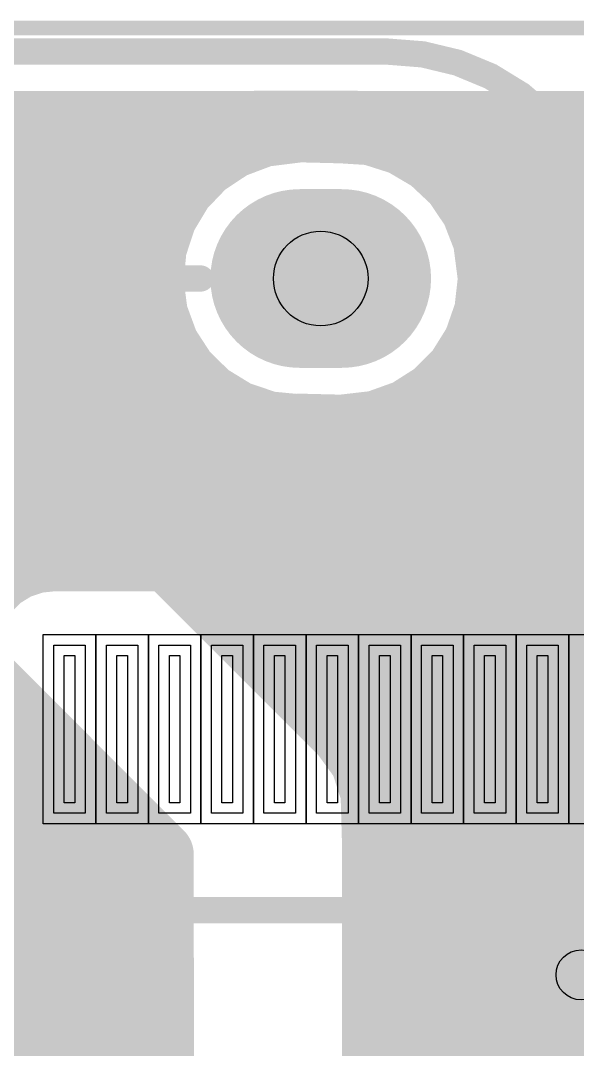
# Model space of a CAD drawing. Extents: x -121 to 151, y -197 to 34.
# Drawn here: x 15.67 to 20.96, y 16.28 to 26.07 of the extents above; entities that cross this region are included whole.
import ezdxf

# ---------------------------------------------------------------- set-up
doc = ezdxf.new("R2010")
doc.units = 0
for name, color, linetype in [('Board_Outline', 13, 'CONTINUOUS'), ('Bottom', 6, 'CONTINUOUS'), ('Bottom_Mask', 10, 'CONTINUOUS'), ('Bottom_Paste', 9, 'CONTINUOUS'), ('Bottom_Silk', 11, 'CONTINUOUS'), ('Drill_Bottom', 8, 'CONTINUOUS'), ('Drill_Top', 7, 'CONTINUOUS'), ('Top', 5, 'CONTINUOUS'), ('Top_Mask', 3, 'CONTINUOUS'), ('Top_Paste', 4, 'CONTINUOUS'), ('Top_Silk', 2, 'CONTINUOUS')]:
    doc.layers.add(name, color=color, linetype=linetype)

msp = doc.modelspace()

# ---------------------------------------------------------------- linework, layer by layer
at = {"layer": 'Board_Outline', "linetype": 'CONTINUOUS', "const_width": 0.14}
msp.add_lwpolyline([(34, 0), (2, 0), (1.4823, 0.0681), (0.9999, 0.2678), (0.5857, 0.5856), (0.2678, 0.9999), (0.0681, 1.4823), (0, 2), (0, 24), (0.0681, 24.5177), (0.2678, 25.0001), (0.5857, 25.4143), (0.9999, 25.7322), (1.4823, 25.9319), (2, 26), (34, 26)], dxfattribs=at)
at = {"layer": 'Bottom', "linetype": 'CONTINUOUS', "const_width": 0.635}
for points in [[(33.384, 25.0822), (13.9582, 25.0825)], [(17.9704, 24.9948), (18.322, 25.0389)], [(18.322, 25.0389), (18.722, 25.029)], [(17.674, 24.8828), (17.9704, 24.9948)], [(18.722, 25.029), (18.9999, 25.0115)], [(18.9999, 25.0115), (19.3019, 24.9154)], [(17.4098, 24.708), (17.674, 24.8828)], [(19.3019, 24.9154), (19.575, 24.7549)], [(19.575, 24.7549), (19.8059, 24.5379)], [(17.1907, 24.4791), (17.4098, 24.708)], [(15.1147, 24.4508), (17.111, 24.4508)], [(17.0278, 24.2073), (17.1907, 24.4791)], [(19.8059, 24.5379), (19.983, 24.2752)], [(19.9367, 24.4508), (32.8471, 24.4508)], [(19.983, 24.2752), (20.0976, 23.9798)], [(16.929, 23.9063), (17.0278, 24.2073)], [(20.0976, 23.9798), (20.1449, 23.616)], [(16.8993, 23.5908), (16.929, 23.9063)], [(15.3628, 23.8192), (16.853, 23.8192)], [(20.1947, 23.8192), (32.8372, 23.8192)], [(16.9402, 23.2766), (16.8993, 23.5908)], [(20.1449, 23.616), (20.1096, 23.3011)], [(17.0495, 22.9793), (16.9402, 23.2766)], [(20.1096, 23.3011), (20.0055, 23.0019)], [(15.3131, 23.1875), (16.9026, 23.1875)], [(20.1451, 23.1875), (22.0719, 23.1875)], [(20.0055, 23.0019), (19.8378, 22.7331)], [(17.222, 22.7135), (17.0495, 22.9793)], [(17.449, 22.4924), (17.222, 22.7135)], [(19.8378, 22.7331), (19.6148, 22.508)], [(15.2635, 22.5558), (17.3094, 22.5558)], [(15.3481, 22.5201), (15.6377, 22.3712)], [(17.7192, 22.3271), (17.449, 22.4924)], [(19.6148, 22.508), (19.3475, 22.3379)], [(19.7383, 22.5558), (21.8933, 22.5558)], [(15.6377, 22.3712), (15.9835, 22.0448)], [(18.0194, 22.2256), (17.7192, 22.3271)], [(19.3475, 22.3379), (19.0491, 22.2312)], [(18.3444, 22.1943), (18.0194, 22.2256)], [(18.722, 22.1931), (18.322, 22.203)], [(19.0491, 22.2312), (18.722, 22.1931)], [(15.9835, 22.0448), (18.7423, 19.286)], [(16.1664, 21.9242), (22.0819, 21.9242)], [(16.8014, 21.2925), (33.3432, 21.2925)], [(17.4265, 20.6608), (32.857, 20.6608)], [(16.9961, 18.1377), (15.0437, 20.0914)], [(18.0615, 20.0292), (32.8372, 20.0292)], [(14.9956, 19.3975), (15.6723, 19.3975)], [(18.6965, 19.3975), (32.9364, 19.3975)], [(18.7423, 19.286), (18.9287, 19.0305)], [(18.9287, 19.0305), (19.0282, 18.7204)], [(14.4599, 18.7658), (16.3073, 18.7658)], [(19.0282, 18.7204), (19.0419, 18.2452)], [(19.0835, 18.7658), (26.7352, 18.7658)], [(19.0419, 18.2452), (19.0419, 14.0879)], [(11.8107, 18.1342), (16.9324, 18.1342)], [(16.9991, 14.9381), (16.9961, 18.1377)], [(19.1033, 18.1342), (26.0804, 18.1342)], [(11.9099, 17.5025), (16.9324, 17.5025)], [(19.1033, 17.5025), (26.001, 17.5025)], [(12.9021, 16.8708), (16.9324, 16.8708)], [(19.1033, 16.8708), (26.2391, 16.8708)], [(13.0807, 16.2392), (16.9324, 16.2392)], [(19.1033, 16.2392), (26.2391, 16.2392)]]:
    msp.add_lwpolyline(points, dxfattribs=at)
at = {"layer": 'Bottom', "linetype": 'CONTINUOUS'}
for points, const_width in [([(18.1632, 25.0389, 1), (18.4808, 25.0389, 1), (18.1632, 25.0389, 1)], 0.3175), ([(18.1632, 25.0389, 1), (18.4808, 25.0389, 1), (18.1632, 25.0389, 1)], 0.3175), ([(17.8117, 24.9948, 1), (18.1292, 24.9948, 1), (17.8117, 24.9948, 1)], 0.3175), ([(17.8117, 24.9948, 1), (18.1292, 24.9948, 1), (17.8117, 24.9948, 1)], 0.3175), ([(18.5632, 25.029, 1), (18.8807, 25.029, 1), (18.5632, 25.029, 1)], 0.3175), ([(18.5632, 25.029, 1), (18.8807, 25.029, 1), (18.5632, 25.029, 1)], 0.3175), ([(18.8412, 25.0115, 1), (19.1587, 25.0115, 1), (18.8412, 25.0115, 1)], 0.3175), ([(18.8412, 25.0115, 1), (19.1587, 25.0115, 1), (18.8412, 25.0115, 1)], 0.3175), ([(17.5153, 24.8828, 1), (17.8328, 24.8828, 1), (17.5153, 24.8828, 1)], 0.3175), ([(17.5153, 24.8828, 1), (17.8328, 24.8828, 1), (17.5153, 24.8828, 1)], 0.3175), ([(19.1431, 24.9154, 1), (19.4606, 24.9154, 1), (19.1431, 24.9154, 1)], 0.3175), ([(19.1431, 24.9154, 1), (19.4606, 24.9154, 1), (19.1431, 24.9154, 1)], 0.3175), ([(19.4163, 24.7549, 1), (19.7338, 24.7549, 1), (19.4163, 24.7549, 1)], 0.3175), ([(19.4163, 24.7549, 1), (19.7338, 24.7549, 1), (19.4163, 24.7549, 1)], 0.3175), ([(17.251, 24.708, 1), (17.5685, 24.708, 1), (17.251, 24.708, 1)], 0.3175), ([(17.251, 24.708, 1), (17.5685, 24.708, 1), (17.251, 24.708, 1)], 0.3175), ([(17.032, 24.4791, 1), (17.3495, 24.4791, 1), (17.032, 24.4791, 1)], 0.3175), ([(17.032, 24.4791, 1), (17.3495, 24.4791, 1), (17.032, 24.4791, 1)], 0.3175), ([(19.6471, 24.5379, 1), (19.9646, 24.5379, 1), (19.6471, 24.5379, 1)], 0.3175), ([(19.6471, 24.5379, 1), (19.9646, 24.5379, 1), (19.6471, 24.5379, 1)], 0.3175), ([(19.8242, 24.2752, 1), (20.1418, 24.2752, 1), (19.8242, 24.2752, 1)], 0.3175), ([(19.8242, 24.2752, 1), (20.1418, 24.2752, 1), (19.8242, 24.2752, 1)], 0.3175), ([(16.8691, 24.2073, 1), (17.1865, 24.2073, 1), (16.8691, 24.2073, 1)], 0.3175), ([(16.8691, 24.2073, 1), (17.1865, 24.2073, 1), (16.8691, 24.2073, 1)], 0.3175), ([(18.697, 23.616, 1), (17.947, 23.616, 1), (18.697, 23.616, 1)], 0.75), ([(19.097, 23.616, 1), (18.347, 23.616, 1), (19.097, 23.616, 1)], 0.75), ([(19.9389, 23.9798, 1), (20.2564, 23.9798, 1), (19.9389, 23.9798, 1)], 0.3175), ([(19.9389, 23.9798, 1), (20.2564, 23.9798, 1), (19.9389, 23.9798, 1)], 0.3175), ([(16.7703, 23.9063, 1), (17.0878, 23.9063, 1), (16.7703, 23.9063, 1)], 0.3175), ([(16.7703, 23.9063, 1), (17.0878, 23.9063, 1), (16.7703, 23.9063, 1)], 0.3175), ([(16.7406, 23.5908, 1), (17.0581, 23.5908, 1), (16.7406, 23.5908, 1)], 0.3175), ([(16.7406, 23.5908, 1), (17.0581, 23.5908, 1), (16.7406, 23.5908, 1)], 0.3175), ([(19.9862, 23.616, 1), (20.3036, 23.616, 1), (19.9862, 23.616, 1)], 0.3175), ([(19.9862, 23.616, 1), (20.3036, 23.616, 1), (19.9862, 23.616, 1)], 0.3175), ([(16.7814, 23.2766, 1), (17.0989, 23.2766, 1), (16.7814, 23.2766, 1)], 0.3175), ([(16.7814, 23.2766, 1), (17.0989, 23.2766, 1), (16.7814, 23.2766, 1)], 0.3175), ([(19.9509, 23.3011, 1), (20.2684, 23.3011, 1), (19.9509, 23.3011, 1)], 0.3175), ([(19.9509, 23.3011, 1), (20.2684, 23.3011, 1), (19.9509, 23.3011, 1)], 0.3175), ([(19.8468, 23.0019, 1), (20.1643, 23.0019, 1), (19.8468, 23.0019, 1)], 0.3175), ([(19.8468, 23.0019, 1), (20.1643, 23.0019, 1), (19.8468, 23.0019, 1)], 0.3175), ([(16.8908, 22.9793, 1), (17.2083, 22.9793, 1), (16.8908, 22.9793, 1)], 0.3175), ([(16.8908, 22.9793, 1), (17.2083, 22.9793, 1), (16.8908, 22.9793, 1)], 0.3175), ([(17.0632, 22.7135, 1), (17.3807, 22.7135, 1), (17.0632, 22.7135, 1)], 0.3175), ([(17.0632, 22.7135, 1), (17.3807, 22.7135, 1), (17.0632, 22.7135, 1)], 0.3175), ([(19.6791, 22.7331, 1), (19.9966, 22.7331, 1), (19.6791, 22.7331, 1)], 0.3175), ([(19.6791, 22.7331, 1), (19.9966, 22.7331, 1), (19.6791, 22.7331, 1)], 0.3175), ([(17.2902, 22.4924, 1), (17.6077, 22.4924, 1), (17.2902, 22.4924, 1)], 0.3175), ([(17.2902, 22.4924, 1), (17.6077, 22.4924, 1), (17.2902, 22.4924, 1)], 0.3175), ([(19.456, 22.508, 1), (19.7735, 22.508, 1), (19.456, 22.508, 1)], 0.3175), ([(19.456, 22.508, 1), (19.7735, 22.508, 1), (19.456, 22.508, 1)], 0.3175), ([(15.479, 22.3712, 1), (15.7965, 22.3712, 1), (15.479, 22.3712, 1)], 0.3175), ([(15.479, 22.3712, 1), (15.7965, 22.3712, 1), (15.479, 22.3712, 1)], 0.3175), ([(17.5605, 22.3271, 1), (17.878, 22.3271, 1), (17.5605, 22.3271, 1)], 0.3175), ([(17.5605, 22.3271, 1), (17.878, 22.3271, 1), (17.5605, 22.3271, 1)], 0.3175), ([(19.1887, 22.3379, 1), (19.5062, 22.3379, 1), (19.1887, 22.3379, 1)], 0.3175), ([(19.1887, 22.3379, 1), (19.5062, 22.3379, 1), (19.1887, 22.3379, 1)], 0.3175), ([(17.8606, 22.2256, 1), (18.1782, 22.2256, 1), (17.8606, 22.2256, 1)], 0.3175), ([(17.8606, 22.2256, 1), (18.1782, 22.2256, 1), (17.8606, 22.2256, 1)], 0.3175), ([(18.1632, 22.203, 1), (18.4808, 22.203, 1), (18.1632, 22.203, 1)], 0.3175), ([(18.8904, 22.2312, 1), (19.2079, 22.2312, 1), (18.8904, 22.2312, 1)], 0.3175), ([(18.8904, 22.2312, 1), (19.2079, 22.2312, 1), (18.8904, 22.2312, 1)], 0.3175), ([(18.1857, 22.1943, 1), (18.5031, 22.1943, 1), (18.1857, 22.1943, 1)], 0.3175), ([(18.5632, 22.1931, 1), (18.8807, 22.1931, 1), (18.5632, 22.1931, 1)], 0.3175), ([(18.5632, 22.1931, 1), (18.8807, 22.1931, 1), (18.5632, 22.1931, 1)], 0.3175), ([(15.8247, 22.0448, 1), (16.1422, 22.0448, 1), (15.8247, 22.0448, 1)], 0.3175), ([(15.8247, 22.0448, 1), (16.1422, 22.0448, 1), (15.8247, 22.0448, 1)], 0.3175), ([(18.5836, 19.286, 1), (18.9011, 19.286, 1), (18.5836, 19.286, 1)], 0.3175), ([(18.5836, 19.286, 1), (18.9011, 19.286, 1), (18.5836, 19.286, 1)], 0.3175), ([(18.77, 19.0305, 1), (19.0874, 19.0305, 1), (18.77, 19.0305, 1)], 0.3175), ([(18.77, 19.0305, 1), (19.0874, 19.0305, 1), (18.77, 19.0305, 1)], 0.3175), ([(18.8695, 18.7204, 1), (19.187, 18.7204, 1), (18.8695, 18.7204, 1)], 0.3175), ([(18.8695, 18.7204, 1), (19.187, 18.7204, 1), (18.8695, 18.7204, 1)], 0.3175), ([(18.8832, 18.2452, 1), (19.2007, 18.2452, 1), (18.8832, 18.2452, 1)], 0.3175), ([(18.8832, 18.2452, 1), (19.2007, 18.2452, 1), (18.8832, 18.2452, 1)], 0.3175), ([(16.8374, 18.1377, 1), (17.1549, 18.1377, 1), (16.8374, 18.1377, 1)], 0.3175), ([(16.8374, 18.1377, 1), (17.1549, 18.1377, 1), (16.8374, 18.1377, 1)], 0.3175)]:
    msp.add_lwpolyline(points, format="xyb", dxfattribs=dict(at, const_width=const_width))
at = {"layer": 'Bottom'}
msp.add_solid([(18.322, 24.366), (18.722, 24.366), (18.322, 22.866), (18.722, 22.866)], dxfattribs=at)
at = {"layer": 'Bottom_Mask', "linetype": 'CONTINUOUS', "const_width": 0.85}
for points in [[(18.747, 23.616, 1), (17.897, 23.616, 1), (18.747, 23.616, 1)], [(18.297, 23.616, 1), (19.147, 23.616, 1), (18.297, 23.616, 1)]]:
    msp.add_lwpolyline(points, format="xyb", dxfattribs=at)
at = {"layer": 'Bottom_Mask'}
msp.add_solid([(18.322, 24.466), (18.722, 24.466), (18.322, 22.766), (18.722, 22.766)], dxfattribs=at)
at = {"layer": 'Bottom_Paste', "linetype": 'CONTINUOUS', "const_width": 0.65}
for points in [[(17.997, 23.616, 1), (18.647, 23.616, 1), (17.997, 23.616, 1)], [(18.397, 23.616, 1), (19.047, 23.616, 1), (18.397, 23.616, 1)]]:
    msp.add_lwpolyline(points, format="xyb", dxfattribs=at)
at = {"layer": 'Bottom_Paste'}
msp.add_solid([(18.322, 24.266), (18.722, 24.266), (18.322, 22.966), (18.722, 22.966)], dxfattribs=at)
at = {"layer": 'Bottom_Silk', "linetype": 'CONTINUOUS', "const_width": 0.3137}
for points in [[(20.7622, 19.4517), (20.5668, 19.6449), (20.4702, 19.9369), (20.4702, 20.3255), (20.5668, 20.6175), (20.7622, 20.8129), (20.9554, 20.8129), (21.1508, 20.714), (21.2474, 20.6175), (21.344, 20.4243), (21.5394, 19.8403), (21.636, 19.6449), (21.7348, 19.5483), (21.928, 19.4517), (22.22, 19.4517), (22.4131, 19.6449), (22.512, 19.9369), (22.512, 20.3255), (22.4131, 20.6175), (22.22, 20.8129)], [(20.4702, 18.8242), (20.5668, 18.7277), (20.4702, 18.6288), (20.3714, 18.7277), (20.4702, 18.8242)]]:
    msp.add_lwpolyline(points, dxfattribs=at)
at = {"layer": 'Bottom_Silk', "linetype": 'CONTINUOUS', "const_width": 0.1569}
for points in [[(20.6838, 19.4517, 1), (20.8406, 19.4517, 1), (20.6838, 19.4517, 1)], [(20.3918, 18.8242, 1), (20.5486, 18.8242, 1), (20.3918, 18.8242, 1)]]:
    msp.add_lwpolyline(points, format="xyb", dxfattribs=at)
at = {"layer": 'Drill_Bottom'}
msp.add_circle((18.522, 23.616), 0.45, dxfattribs=at)
at = {"layer": 'Drill_Top'}
msp.add_circle((18.522, 23.616), 0.45, dxfattribs=at)
at = {"layer": 'Top', "linetype": 'CONTINUOUS', "const_width": 0.3}
for points in [[(18.8682, 25.2519), (13.331, 25.25)], [(18.6439, 25.028), (18.8682, 25.2519)], [(17.9718, 24.9839), (18.1188, 25.0133)], [(18.1188, 25.0133), (18.322, 25.028)], [(18.322, 25.028), (18.6439, 25.028)], [(14.3761, 24.9533), (17.8411, 24.9533)], [(17.6912, 24.8793), (17.8287, 24.939)], [(17.8287, 24.939), (17.9718, 24.9839)], [(17.5608, 24.8053), (17.6912, 24.8793)], [(17.3272, 24.618), (17.439, 24.7179)], [(17.439, 24.7179), (17.5608, 24.8053)], [(14.8777, 24.6567), (17.3395, 24.6567)], [(17.2265, 24.5069), (17.3272, 24.618)], [(15.0467, 24.4312), (16.32, 24.428)], [(16.32, 24.428), (16.4691, 24.4142)], [(17.1382, 24.3857), (17.2265, 24.5069)], [(16.4691, 24.4142), (16.6132, 24.3732)], [(16.6132, 24.3732), (16.7473, 24.3065)], [(16.673, 24.36), (17.0911, 24.36)], [(17.0633, 24.2559), (17.1382, 24.3857)], [(16.7473, 24.3065), (16.8942, 24.1902)], [(16.9903, 24.094), (17.0633, 24.2559)], [(16.8942, 24.1902), (16.9903, 24.094)], [(15.9824, 22.8052), (15.0497, 22.804)], [(17.9987, 20.7897), (15.9824, 22.8052)], [(14.887, 22.58), (16.177, 22.58)], [(14.3902, 22.2833), (16.477, 22.2833)], [(11.0761, 21.9867), (16.7723, 21.9867)], [(11.0761, 21.69), (17.0677, 21.69)], [(11.0761, 21.3933), (17.363, 21.3933)], [(14.512, 21.0967), (17.663, 21.0967)], [(14.8027, 20.8), (17.9583, 20.8)], [(15.5738, 20.6492), (15.7013, 20.7275)], [(15.7013, 20.7275), (15.8432, 20.7753)], [(15.8432, 20.7753), (15.982, 20.79)], [(15.982, 20.79), (17.7866, 20.7895)], [(17.7866, 20.7895), (17.9124, 20.7863)], [(17.9124, 20.7863), (17.9987, 20.7897)], [(15.4671, 20.5441), (15.5738, 20.6492)]]:
    msp.add_lwpolyline(points, dxfattribs=at)
at = {"layer": 'Top', "linetype": 'CONTINUOUS'}
for points, const_width in [([(18.7932, 25.2519, 1), (18.9432, 25.2519, 1), (18.7932, 25.2519, 1)], 0.15), ([(18.7932, 25.2519, 1), (18.9432, 25.2519, 1), (18.7932, 25.2519, 1)], 0.15), ([(18.0438, 25.0133, 1), (18.1938, 25.0133, 1), (18.0438, 25.0133, 1)], 0.15), ([(18.0438, 25.0133, 1), (18.1938, 25.0133, 1), (18.0438, 25.0133, 1)], 0.15), ([(18.247, 25.028, 1), (18.397, 25.028, 1), (18.247, 25.028, 1)], 0.15), ([(18.247, 25.028, 1), (18.397, 25.028, 1), (18.247, 25.028, 1)], 0.15), ([(18.5689, 25.028, 1), (18.7189, 25.028, 1), (18.5689, 25.028, 1)], 0.15), ([(18.5689, 25.028, 1), (18.7189, 25.028, 1), (18.5689, 25.028, 1)], 0.15), ([(17.7537, 24.939, 1), (17.9037, 24.939, 1), (17.7537, 24.939, 1)], 0.15), ([(17.7537, 24.939, 1), (17.9037, 24.939, 1), (17.7537, 24.939, 1)], 0.15), ([(17.8968, 24.9839, 1), (18.0468, 24.9839, 1), (17.8968, 24.9839, 1)], 0.15), ([(17.8968, 24.9839, 1), (18.0468, 24.9839, 1), (17.8968, 24.9839, 1)], 0.15), ([(17.6162, 24.8793, 1), (17.7662, 24.8793, 1), (17.6162, 24.8793, 1)], 0.15), ([(17.6162, 24.8793, 1), (17.7662, 24.8793, 1), (17.6162, 24.8793, 1)], 0.15), ([(17.364, 24.7179, 1), (17.514, 24.7179, 1), (17.364, 24.7179, 1)], 0.15), ([(17.364, 24.7179, 1), (17.514, 24.7179, 1), (17.364, 24.7179, 1)], 0.15), ([(17.4858, 24.8053, 1), (17.6358, 24.8053, 1), (17.4858, 24.8053, 1)], 0.15), ([(17.4858, 24.8053, 1), (17.6358, 24.8053, 1), (17.4858, 24.8053, 1)], 0.15), ([(17.2522, 24.618, 1), (17.4022, 24.618, 1), (17.2522, 24.618, 1)], 0.15), ([(17.2522, 24.618, 1), (17.4022, 24.618, 1), (17.2522, 24.618, 1)], 0.15), ([(16.245, 24.428, 1), (16.395, 24.428, 1), (16.245, 24.428, 1)], 0.15), ([(16.245, 24.428, 1), (16.395, 24.428, 1), (16.245, 24.428, 1)], 0.15), ([(17.1515, 24.5069, 1), (17.3015, 24.5069, 1), (17.1515, 24.5069, 1)], 0.15), ([(17.1515, 24.5069, 1), (17.3015, 24.5069, 1), (17.1515, 24.5069, 1)], 0.15), ([(16.3941, 24.4142, 1), (16.5441, 24.4142, 1), (16.3941, 24.4142, 1)], 0.15), ([(16.3941, 24.4142, 1), (16.5441, 24.4142, 1), (16.3941, 24.4142, 1)], 0.15), ([(16.5382, 24.3732, 1), (16.6882, 24.3732, 1), (16.5382, 24.3732, 1)], 0.15), ([(16.5382, 24.3732, 1), (16.6882, 24.3732, 1), (16.5382, 24.3732, 1)], 0.15), ([(17.0632, 24.3857, 1), (17.2132, 24.3857, 1), (17.0632, 24.3857, 1)], 0.15), ([(17.0632, 24.3857, 1), (17.2132, 24.3857, 1), (17.0632, 24.3857, 1)], 0.15), ([(16.6723, 24.3065, 1), (16.8223, 24.3065, 1), (16.6723, 24.3065, 1)], 0.15), ([(16.6723, 24.3065, 1), (16.8223, 24.3065, 1), (16.6723, 24.3065, 1)], 0.15), ([(16.9883, 24.2559, 1), (17.1383, 24.2559, 1), (16.9883, 24.2559, 1)], 0.15), ([(16.9883, 24.2559, 1), (17.1383, 24.2559, 1), (16.9883, 24.2559, 1)], 0.15), ([(16.8192, 24.1902, 1), (16.9692, 24.1902, 1), (16.8192, 24.1902, 1)], 0.15), ([(16.8192, 24.1902, 1), (16.9692, 24.1902, 1), (16.8192, 24.1902, 1)], 0.15), ([(18.697, 23.616, 1), (17.947, 23.616, 1), (18.697, 23.616, 1)], 0.75), ([(19.097, 23.616, 1), (18.347, 23.616, 1), (19.097, 23.616, 1)], 0.75), ([(16.9153, 24.094, 1), (17.0653, 24.094, 1), (16.9153, 24.094, 1)], 0.15), ([(16.9153, 24.094, 1), (17.0653, 24.094, 1), (16.9153, 24.094, 1)], 0.15), ([(15.9074, 22.8052, 1), (16.0574, 22.8052, 1), (15.9074, 22.8052, 1)], 0.15), ([(15.9074, 22.8052, 1), (16.0574, 22.8052, 1), (15.9074, 22.8052, 1)], 0.15), ([(15.6263, 20.7275, 1), (15.7763, 20.7275, 1), (15.6263, 20.7275, 1)], 0.15), ([(15.6263, 20.7275, 1), (15.7763, 20.7275, 1), (15.6263, 20.7275, 1)], 0.15), ([(15.7682, 20.7753, 1), (15.9182, 20.7753, 1), (15.7682, 20.7753, 1)], 0.15), ([(15.7682, 20.7753, 1), (15.9182, 20.7753, 1), (15.7682, 20.7753, 1)], 0.15), ([(15.907, 20.79, 1), (16.057, 20.79, 1), (15.907, 20.79, 1)], 0.15), ([(15.907, 20.79, 1), (16.057, 20.79, 1), (15.907, 20.79, 1)], 0.15), ([(17.7116, 20.7895, 1), (17.8616, 20.7895, 1), (17.7116, 20.7895, 1)], 0.15), ([(17.7116, 20.7895, 1), (17.8616, 20.7895, 1), (17.7116, 20.7895, 1)], 0.15), ([(17.8374, 20.7863, 1), (17.9874, 20.7863, 1), (17.8374, 20.7863, 1)], 0.15), ([(17.8374, 20.7863, 1), (17.9874, 20.7863, 1), (17.8374, 20.7863, 1)], 0.15), ([(17.9237, 20.7897, 1), (18.0737, 20.7897, 1), (17.9237, 20.7897, 1)], 0.15), ([(17.9237, 20.7897, 1), (18.0737, 20.7897, 1), (17.9237, 20.7897, 1)], 0.15), ([(15.4988, 20.6492, 1), (15.6488, 20.6492, 1), (15.4988, 20.6492, 1)], 0.15), ([(15.4988, 20.6492, 1), (15.6488, 20.6492, 1), (15.4988, 20.6492, 1)], 0.15)]:
    msp.add_lwpolyline(points, format="xyb", dxfattribs=dict(at, const_width=const_width))
for points in [[(16.282, 18.528), (15.982, 18.528), (15.982, 20.128), (16.282, 20.128), (16.282, 18.528)], [(16.782, 18.528), (16.482, 18.528), (16.482, 20.128), (16.782, 20.128), (16.782, 18.528)], [(17.282, 18.528), (16.982, 18.528), (16.982, 20.128), (17.282, 20.128), (17.282, 18.528)], [(17.782, 18.528), (17.482, 18.528), (17.482, 20.128), (17.782, 20.128), (17.782, 18.528)], [(18.282, 18.528), (17.982, 18.528), (17.982, 20.128), (18.282, 20.128), (18.282, 18.528)], [(18.782, 18.528), (18.482, 18.528), (18.482, 20.128), (18.782, 20.128), (18.782, 18.528)], [(19.282, 18.528), (18.982, 18.528), (18.982, 20.128), (19.282, 20.128), (19.282, 18.528)], [(19.782, 18.528), (19.482, 18.528), (19.482, 20.128), (19.782, 20.128), (19.782, 18.528)], [(20.282, 18.528), (19.982, 18.528), (19.982, 20.128), (20.282, 20.128), (20.282, 18.528)], [(20.782, 18.528), (20.482, 18.528), (20.482, 20.128), (20.782, 20.128), (20.782, 18.528)]]:
    msp.add_lwpolyline(points, dxfattribs=at)
at = {"layer": 'Top'}
msp.add_solid([(18.322, 24.366), (18.722, 24.366), (18.322, 22.866), (18.722, 22.866)], dxfattribs=at)
at = {"layer": 'Top_Mask', "linetype": 'CONTINUOUS', "const_width": 0.85}
for points in [[(18.747, 23.616, 1), (17.897, 23.616, 1), (18.747, 23.616, 1)], [(18.297, 23.616, 1), (19.147, 23.616, 1), (18.297, 23.616, 1)]]:
    msp.add_lwpolyline(points, format="xyb", dxfattribs=at)
at = {"layer": 'Top_Mask', "linetype": 'CONTINUOUS'}
for points in [[(16.382, 18.428), (15.882, 18.428), (15.882, 20.228), (16.382, 20.228), (16.382, 18.428)], [(16.882, 18.428), (16.382, 18.428), (16.382, 20.228), (16.882, 20.228), (16.882, 18.428)], [(17.382, 18.428), (16.882, 18.428), (16.882, 20.228), (17.382, 20.228), (17.382, 18.428)], [(17.882, 18.428), (17.382, 18.428), (17.382, 20.228), (17.882, 20.228), (17.882, 18.428)], [(18.382, 18.428), (17.882, 18.428), (17.882, 20.228), (18.382, 20.228), (18.382, 18.428)], [(18.882, 18.428), (18.382, 18.428), (18.382, 20.228), (18.882, 20.228), (18.882, 18.428)], [(19.382, 18.428), (18.882, 18.428), (18.882, 20.228), (19.382, 20.228), (19.382, 18.428)], [(19.882, 18.428), (19.382, 18.428), (19.382, 20.228), (19.882, 20.228), (19.882, 18.428)], [(20.382, 18.428), (19.882, 18.428), (19.882, 20.228), (20.382, 20.228), (20.382, 18.428)], [(20.882, 18.428), (20.382, 18.428), (20.382, 20.228), (20.882, 20.228), (20.882, 18.428)], [(21.382, 18.428), (20.882, 18.428), (20.882, 20.228), (21.382, 20.228), (21.382, 18.428)]]:
    msp.add_lwpolyline(points, dxfattribs=at)
at = {"layer": 'Top_Mask'}
msp.add_solid([(18.322, 24.466), (18.722, 24.466), (18.322, 22.766), (18.722, 22.766)], dxfattribs=at)
at = {"layer": 'Top_Paste', "linetype": 'CONTINUOUS', "const_width": 0.65}
for points in [[(17.997, 23.616, 1), (18.647, 23.616, 1), (17.997, 23.616, 1)], [(18.397, 23.616, 1), (19.047, 23.616, 1), (18.397, 23.616, 1)]]:
    msp.add_lwpolyline(points, format="xyb", dxfattribs=at)
at = {"layer": 'Top_Paste', "linetype": 'CONTINUOUS'}
for points in [[(16.182, 18.628), (16.082, 18.628), (16.082, 20.028), (16.182, 20.028), (16.182, 18.628)], [(16.682, 18.628), (16.582, 18.628), (16.582, 20.028), (16.682, 20.028), (16.682, 18.628)], [(17.182, 18.628), (17.082, 18.628), (17.082, 20.028), (17.182, 20.028), (17.182, 18.628)], [(17.682, 18.628), (17.582, 18.628), (17.582, 20.028), (17.682, 20.028), (17.682, 18.628)], [(18.182, 18.628), (18.082, 18.628), (18.082, 20.028), (18.182, 20.028), (18.182, 18.628)], [(18.682, 18.628), (18.582, 18.628), (18.582, 20.028), (18.682, 20.028), (18.682, 18.628)], [(19.182, 18.628), (19.082, 18.628), (19.082, 20.028), (19.182, 20.028), (19.182, 18.628)], [(19.682, 18.628), (19.582, 18.628), (19.582, 20.028), (19.682, 20.028), (19.682, 18.628)], [(20.182, 18.628), (20.082, 18.628), (20.082, 20.028), (20.182, 20.028), (20.182, 18.628)], [(20.682, 18.628), (20.582, 18.628), (20.582, 20.028), (20.682, 20.028), (20.682, 18.628)]]:
    msp.add_lwpolyline(points, dxfattribs=at)
at = {"layer": 'Top_Paste'}
msp.add_solid([(18.322, 24.266), (18.722, 24.266), (18.322, 22.966), (18.722, 22.966)], dxfattribs=at)
at = {"layer": 'Top_Silk', "linetype": 'CONTINUOUS', "const_width": 0.25}
for points in [[(13.0608, 25.775), (19.1572, 25.775)], [(19.1572, 21.457), (19.4949, 21.4836), (19.8243, 21.5627), (20.1373, 21.6924), (20.4261, 21.8694), (20.6837, 22.0894), (20.9037, 22.347), (21.0807, 22.6359), (21.2103, 22.9489), (21.2894, 23.2783), (21.316, 23.616), (21.2894, 23.9537), (21.2103, 24.2831), (21.0807, 24.5961), (20.9037, 24.885), (20.6837, 25.1426), (20.4261, 25.3626), (20.1373, 25.5396), (19.8243, 25.6693), (19.4949, 25.7484), (19.1572, 25.775)], [(19.1572, 25.2672), (13.0608, 25.2672)], [(19.1572, 21.9648), (19.4154, 21.9852), (19.6673, 22.0458), (19.9066, 22.145), (20.1274, 22.2804), (20.3244, 22.4486), (20.4926, 22.6456), (20.6279, 22.8665), (20.727, 23.1059), (20.7875, 23.3578), (20.8078, 23.616), (20.7875, 23.8742), (20.727, 24.1261), (20.6279, 24.3655), (20.4926, 24.5864), (20.3244, 24.7834), (20.1274, 24.9516), (19.9066, 25.087), (19.6673, 25.1862), (19.4154, 25.2468), (19.1572, 25.2672)], [(15.8549, 24.3781), (16.3631, 24.3781)], [(15.8549, 22.8539), (15.8549, 24.3781)], [(16.3631, 24.3781), (16.3631, 22.8539)], [(16.7443, 24.3781), (16.7443, 23.616)], [(16.7443, 23.616), (16.7443, 22.8539)], [(16.7443, 23.616), (17.3795, 23.616)], [(16.3631, 22.8539), (15.8549, 22.8539)], [(13.0608, 21.9648), (19.1572, 21.9648)], [(13.0608, 21.457), (19.1572, 21.457)], [(15.8078, 11.9691), (15.8078, 17.6056)], [(15.8078, 17.6056), (21.9562, 17.6056)]]:
    msp.add_lwpolyline(points, dxfattribs=at)
at = {"layer": 'Top_Silk', "linetype": 'CONTINUOUS', "const_width": 0.125}
for points in [[(19.0947, 25.775, 1), (19.2197, 25.775, 1), (19.0947, 25.775, 1)], [(19.0947, 25.775, 1), (19.2197, 25.775, 1), (19.0947, 25.775, 1)], [(19.0947, 25.2672, 1), (19.2197, 25.2672, 1), (19.0947, 25.2672, 1)], [(19.0947, 25.2672, 1), (19.2197, 25.2672, 1), (19.0947, 25.2672, 1)], [(15.7924, 24.3781, 1), (15.9174, 24.3781, 1), (15.7924, 24.3781, 1)], [(15.7924, 24.3781, 1), (15.9174, 24.3781, 1), (15.7924, 24.3781, 1)], [(16.3006, 24.3781, 1), (16.4256, 24.3781, 1), (16.3006, 24.3781, 1)], [(16.3006, 24.3781, 1), (16.4256, 24.3781, 1), (16.3006, 24.3781, 1)], [(16.6818, 24.3781, 1), (16.8068, 24.3781, 1), (16.6818, 24.3781, 1)], [(16.6818, 23.616, 1), (16.8068, 23.616, 1), (16.6818, 23.616, 1)], [(16.6818, 23.616, 1), (16.8068, 23.616, 1), (16.6818, 23.616, 1)], [(16.6818, 23.616, 1), (16.8068, 23.616, 1), (16.6818, 23.616, 1)], [(17.317, 23.616, 1), (17.442, 23.616, 1), (17.317, 23.616, 1)], [(15.7924, 22.8539, 1), (15.9174, 22.8539, 1), (15.7924, 22.8539, 1)], [(15.7924, 22.8539, 1), (15.9174, 22.8539, 1), (15.7924, 22.8539, 1)], [(16.3006, 22.8539, 1), (16.4256, 22.8539, 1), (16.3006, 22.8539, 1)], [(16.3006, 22.8539, 1), (16.4256, 22.8539, 1), (16.3006, 22.8539, 1)], [(16.6818, 22.8539, 1), (16.8068, 22.8539, 1), (16.6818, 22.8539, 1)], [(19.0947, 21.9648, 1), (19.2197, 21.9648, 1), (19.0947, 21.9648, 1)], [(19.0947, 21.9648, 1), (19.2197, 21.9648, 1), (19.0947, 21.9648, 1)], [(19.0947, 21.457, 1), (19.2197, 21.457, 1), (19.0947, 21.457, 1)], [(19.0947, 21.457, 1), (19.2197, 21.457, 1), (19.0947, 21.457, 1)], [(15.7453, 17.6056, 1), (15.8703, 17.6056, 1), (15.7453, 17.6056, 1)], [(15.7453, 17.6056, 1), (15.8703, 17.6056, 1), (15.7453, 17.6056, 1)]]:
    msp.add_lwpolyline(points, format="xyb", dxfattribs=at)
at = {"layer": 'Top_Silk'}
msp.add_circle((20.9992, 16.9902), 0.2381, dxfattribs=at)

doc.saveas('drawing.dxf')
